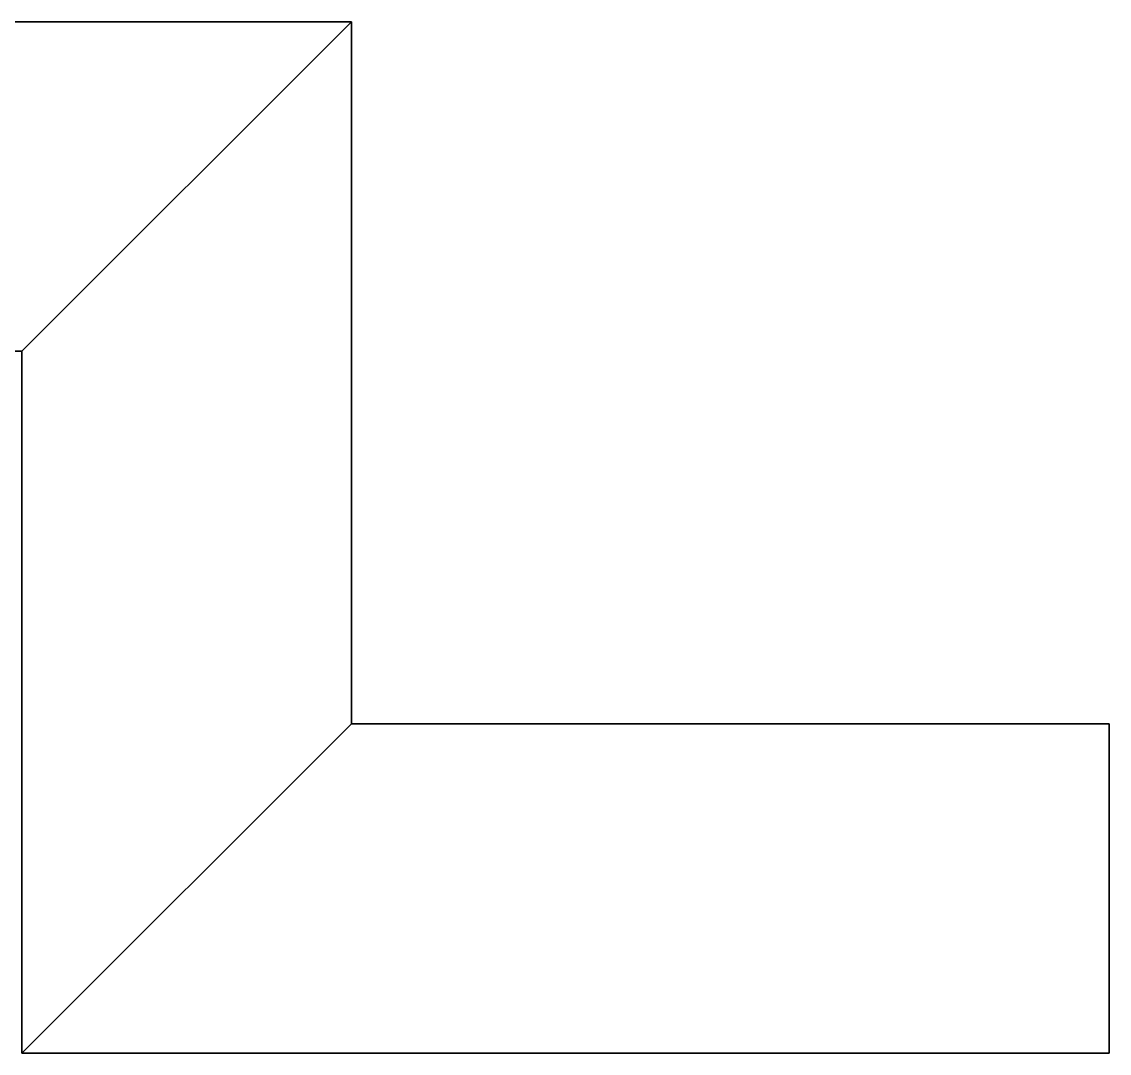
# Model space of a CAD drawing. Header units: millimetres. Extents: x -5968 to 8419, y -11886 to 221.
# Drawn here: x -1898 to -908, y -11302 to -10363 of the extents above; entities that cross this region are included whole.
import ezdxf

# ---------------------------------------------------------------- set-up
doc = ezdxf.new("R2010")
doc.units = ezdxf.units.MM
doc.header["$LTSCALE"] = 20
doc.layers.add('Innenausbau_Konstruktion', color=7, linetype='Continuous')

msp = doc.modelspace()

# ---------------------------------------------------------------- linework, layer by layer
at = {"layer": 'Innenausbau_Konstruktion', "color": 7, "linetype": 'Continuous', "lineweight": 25, "transparency": 33554687}
msp.add_line((-1898.06, -10663.44, 3025.11), (-2763.06, -10663.44, 3025.11), dxfattribs=at)
for points in [[(-5968.06, -10363.44, 3025.11), (-1598.06, -10363.44, 3025.11), (-1898.06, -10663.44, 3025.11), (-5668.06, -10663.44, 3025.11)], [(-5668.06, -10663.44, 5525.11), (-1898.06, -10663.44, 5525.11), (-1598.06, -10363.44, 5525.11), (-5968.06, -10363.44, 5525.11)], [(-5968.06, -10363.44, 3025.11), (-5968.06, -10363.44, 5525.11), (-1598.06, -10363.44, 5525.11), (-1598.06, -10363.44, 3025.11)], [(-1598.06, -10363.44, 3025.11), (-1598.06, -10363.44, 5525.11), (-1898.06, -10663.44, 5525.11), (-1898.06, -10663.44, 3025.11)], [(-1598.06, -10363.44, 3025.11), (-1598.06, -11002.5, 3025.11), (-1898.06, -11302.5, 3025.11), (-1898.06, -10663.44, 3025.11)], [(-1898.06, -10663.44, 5525.11), (-1898.06, -11302.5, 5525.11), (-1598.06, -11002.5, 5525.11), (-1598.06, -10363.44, 5525.11)], [(-1898.06, -10663.44, 3025.11), (-1898.06, -10663.44, 5525.11), (-1598.06, -10363.44, 5525.11), (-1598.06, -10363.44, 3025.11)], [(-1598.06, -10363.44, 3025.11), (-1598.06, -10363.44, 5525.11), (-1598.06, -11002.5, 5525.11), (-1598.06, -11002.5, 3025.11)], [(-1898.06, -10663.44, 3025.11), (-1898.06, -10663.44, 5525.11), (-5668.06, -10663.44, 5525.11), (-5668.06, -10663.44, 3025.11)], [(-1898.06, -11302.5, 3025.11), (-1898.06, -11302.5, 5525.11), (-1898.06, -10663.44, 5525.11), (-1898.06, -10663.44, 3025.11)], [(-1598.06, -11002.5, 3025.11), (-1598.06, -11002.5, 5525.11), (-1898.06, -11302.5, 5525.11), (-1898.06, -11302.5, 3025.11)], [(-1598.06, -11002.5, 3025.11), (-908.19, -11002.5, 3025.11), (-908.19, -11302.5, 3025.11), (-1898.06, -11302.5, 3025.11)], [(-1898.06, -11302.5, 5525.11), (-908.19, -11302.5, 5525.11), (-908.19, -11002.5, 5525.11), (-1598.06, -11002.5, 5525.11)], [(-1898.06, -11302.5, 3025.11), (-1898.06, -11302.5, 5525.11), (-1598.06, -11002.5, 5525.11), (-1598.06, -11002.5, 3025.11)], [(-1598.06, -11002.5, 3025.11), (-1598.06, -11002.5, 5525.11), (-908.19, -11002.5, 5525.11), (-908.19, -11002.5, 3025.11)], [(-908.19, -11002.5, 3025.11), (-908.19, -11002.5, 5525.11), (-908.19, -11302.5, 5525.11), (-908.19, -11302.5, 3025.11)], [(-1898.06, -11284.44, 5208.11), (-1898.06, -11284.44, 3025.11), (-1898.06, -11266.44, 3025.11), (-1898.06, -11266.44, 5208.11)], [(-908.19, -11302.5, 3025.11), (-908.19, -11302.5, 5525.11), (-1898.06, -11302.5, 5525.11), (-1898.06, -11302.5, 3025.11)]]:
    msp.add_3dface(points, dxfattribs=at)

doc.saveas('drawing.dxf')
